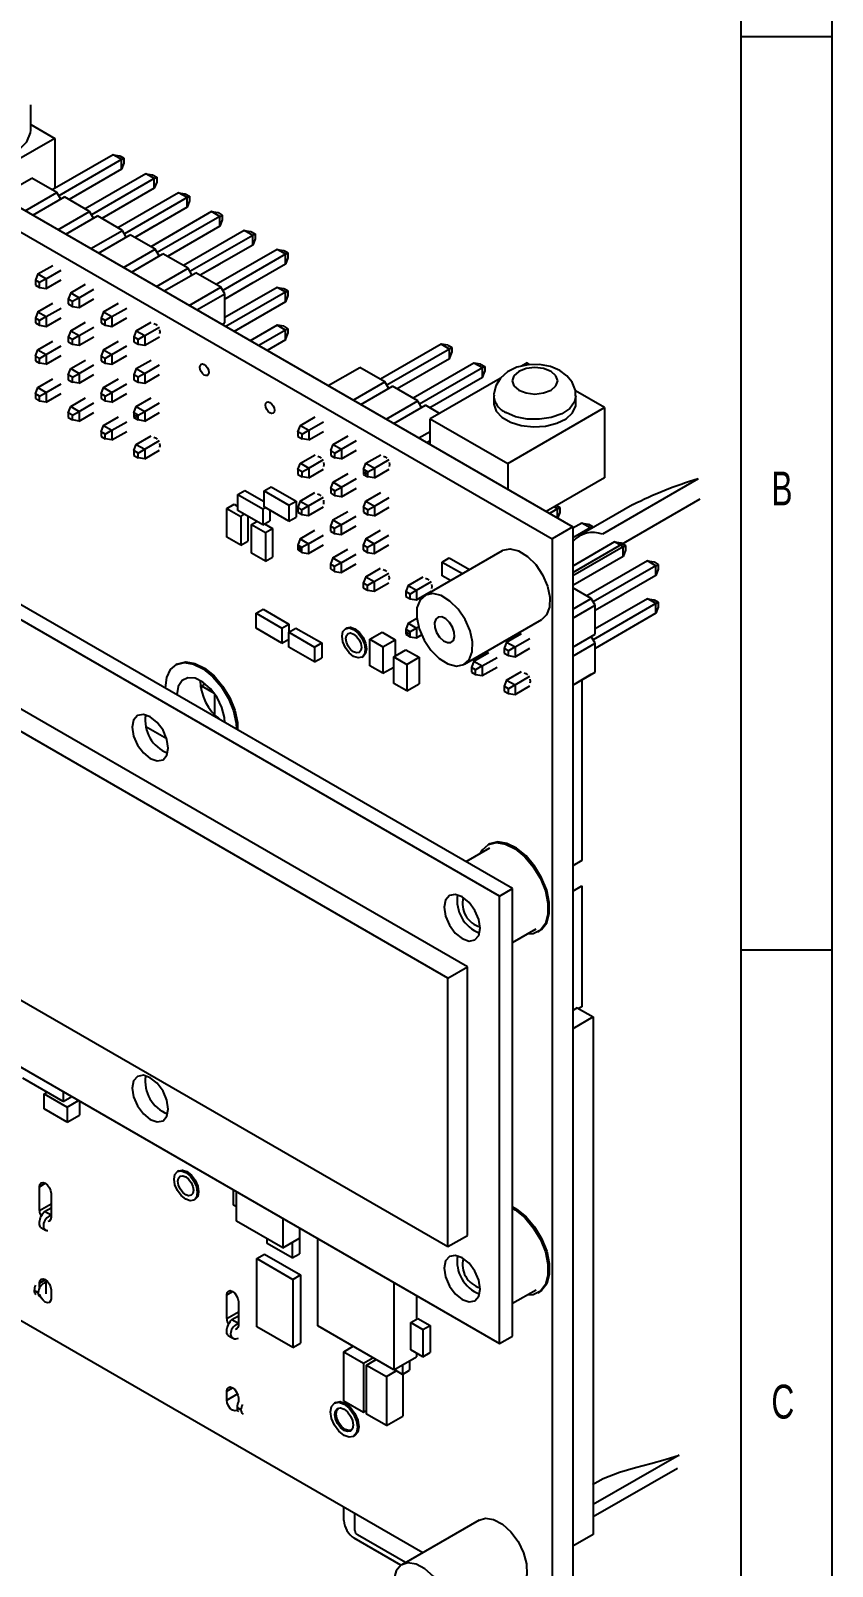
# Model space of a CAD drawing. Extents: x 5 to 415, y 3 to 292.
# Drawn here: x 371.1 to 415, y 164.7 to 248.8 of the extents above; entities that cross this region are included whole.
import ezdxf
from ezdxf.enums import TextEntityAlignment as Align

# ---------------------------------------------------------------- set-up
doc = ezdxf.new("R2010")
doc.units = 0
doc.linetypes.add('PHANTOM', pattern=[12.7, 6.35, -1.27, 1.27, -1.27, 1.27, -1.27])
doc.layers.get('0').update_dxf_attribs({"linetype": 'CONTINUOUS'})

msp = doc.modelspace()

# ---------------------------------------------------------------- linework, layer by layer
at = {"color": 7, "linetype": 'CONTINUOUS'}
for p, q in [((415, 5), (415, 292)), ((410, 287), (410, 5)), ((330.078, 262.486), (400.789, 221.666)), ((328.947, 261.833), (399.657, 221.013)), ((415, 248.5), (410, 248.5)), ((371.12, 243.382), (371.12, 244.77)), ((371.12, 243.691), (372.434, 242.933)), ((372.434, 242.933), (368.898, 240.892)), ((372.434, 242.933), (372.434, 240.19)), ((375.626, 242.033), (372.3, 240.112)), ((376.086, 241.768), (372.653, 239.786)), ((376.086, 241.768), (375.626, 242.033)), ((375.626, 242.033), (375.989, 241.976)), ((375.989, 241.976), (376.218, 241.844)), ((376.086, 241.768), (376.218, 241.844)), ((376.086, 241.237), (376.086, 241.768)), ((376.218, 241.58), (376.086, 241.237)), ((376.218, 241.844), (376.218, 241.58)), ((369.443, 239.761), (371.175, 240.762)), ((372.547, 239.97), (371.175, 240.762)), ((376.086, 241.237), (373.219, 239.582)), ((377.422, 240.996), (374.096, 239.076)), ((377.882, 240.731), (374.449, 238.749)), ((377.882, 240.731), (377.422, 240.996)), ((377.422, 240.996), (377.785, 240.939)), ((377.785, 240.939), (378.014, 240.807)), ((377.882, 240.731), (378.014, 240.807)), ((377.882, 240.2), (377.882, 240.731)), ((378.014, 240.543), (377.882, 240.2)), ((378.014, 240.807), (378.014, 240.543)), ((370.815, 238.97), (372.547, 239.97)), ((371.239, 238.725), (372.971, 239.725)), ((372.759, 239.602), (372.547, 239.97)), ((374.343, 238.933), (372.971, 239.725)), ((377.882, 240.2), (375.015, 238.545)), ((379.218, 239.959), (375.892, 238.039)), ((379.678, 239.694), (376.245, 237.712)), ((379.678, 239.694), (379.218, 239.959)), ((379.218, 239.959), (379.581, 239.902)), ((379.581, 239.902), (379.81, 239.77)), ((379.678, 239.694), (379.81, 239.77)), ((379.678, 239.163), (379.678, 239.694)), ((379.81, 239.77), (379.81, 239.506)), ((372.611, 237.933), (374.343, 238.933)), ((374.555, 238.565), (374.343, 238.933)), ((376.086, 239.163), (375.015, 238.545)), ((376.086, 239.163), (376.086, 239.163)), ((376.086, 239.163), (376.086, 239.163)), ((379.678, 239.163), (376.811, 237.508)), ((381.015, 238.922), (377.688, 237.002)), ((379.81, 239.506), (379.678, 239.163)), ((381.474, 238.657), (381.015, 238.922)), ((381.015, 238.922), (381.377, 238.865)), ((381.377, 238.865), (381.606, 238.733)), ((373.035, 237.688), (374.767, 238.688)), ((376.139, 237.896), (374.767, 238.688)), ((377.882, 238.126), (376.811, 237.508)), ((377.882, 238.126), (377.882, 238.126)), ((377.882, 238.126), (377.882, 238.126)), ((381.474, 238.657), (378.041, 236.675)), ((381.474, 238.126), (378.607, 236.471)), ((381.474, 238.657), (381.606, 238.733)), ((381.474, 238.126), (381.474, 238.657)), ((381.606, 238.469), (381.474, 238.126)), ((381.606, 238.733), (381.606, 238.469)), ((374.407, 236.896), (376.139, 237.896)), ((374.831, 236.651), (376.563, 237.651)), ((376.351, 237.529), (376.139, 237.896)), ((377.935, 236.859), (376.563, 237.651)), ((382.811, 237.886), (379.484, 235.965)), ((383.27, 237.62), (379.837, 235.638)), ((383.27, 237.62), (382.811, 237.886)), ((382.811, 237.886), (383.173, 237.829)), ((383.173, 237.829), (383.402, 237.696)), ((383.27, 237.62), (383.402, 237.696)), ((383.27, 237.09), (383.27, 237.62)), ((383.402, 237.432), (383.27, 237.09)), ((383.402, 237.696), (383.402, 237.432)), ((376.203, 235.859), (377.935, 236.859)), ((376.627, 235.614), (378.359, 236.614)), ((378.147, 236.492), (377.935, 236.859)), ((379.731, 235.822), (378.359, 236.614)), ((379.678, 237.089), (378.607, 236.471)), ((379.678, 237.089), (379.678, 237.09)), ((379.678, 237.09), (379.678, 237.089)), ((383.27, 237.09), (380.403, 235.434)), ((384.607, 236.849), (381.28, 234.928)), ((385.066, 236.583), (381.633, 234.602)), ((385.066, 236.583), (384.607, 236.849)), ((384.607, 236.849), (384.97, 236.792)), ((384.97, 236.792), (385.198, 236.66)), ((385.066, 236.583), (385.198, 236.66)), ((385.066, 236.053), (385.066, 236.583)), ((385.198, 236.395), (385.066, 236.053)), ((385.198, 236.66), (385.198, 236.395)), ((371.511, 235.51), (371.379, 235.167)), ((371.511, 235.51), (372.324, 235.979)), ((371.511, 235.51), (371.971, 235.245)), ((371.971, 235.245), (372.784, 235.714)), ((377.999, 234.822), (379.731, 235.822)), ((378.423, 234.577), (380.155, 235.577)), ((379.943, 235.455), (379.731, 235.822)), ((381.527, 234.785), (380.155, 235.577)), ((381.474, 236.052), (380.403, 235.434)), ((381.474, 236.052), (381.474, 236.053)), ((381.474, 236.053), (381.474, 236.052)), ((385.066, 236.053), (381.739, 234.132)), ((371.608, 235.035), (371.379, 235.167)), ((371.379, 235.167), (371.379, 234.903)), ((371.379, 234.903), (371.608, 234.771)), ((371.971, 235.245), (371.608, 235.035)), ((371.608, 234.771), (371.608, 235.035)), ((371.608, 234.771), (371.971, 234.714)), ((371.971, 235.245), (371.971, 234.714)), ((371.971, 234.714), (372.784, 235.183)), ((373.307, 234.473), (374.12, 234.942)), ((373.767, 234.208), (374.58, 234.677)), ((379.795, 233.785), (381.527, 234.785)), ((381.739, 234.418), (381.527, 234.785)), ((383.27, 235.015), (381.739, 234.132)), ((384.607, 234.775), (381.739, 233.119)), ((383.27, 235.015), (383.27, 235.016)), ((383.27, 235.016), (383.27, 235.015)), ((385.066, 234.509), (384.607, 234.775)), ((384.607, 234.775), (384.97, 234.718)), ((384.97, 234.718), (385.198, 234.586)), ((385.066, 234.509), (385.198, 234.586)), ((385.198, 234.586), (385.198, 234.321)), ((371.511, 233.436), (372.324, 233.905)), ((373.307, 234.473), (373.175, 234.13)), ((373.404, 233.998), (373.175, 234.13)), ((373.175, 234.13), (373.175, 233.866)), ((373.175, 233.866), (373.404, 233.734)), ((373.307, 234.473), (373.767, 234.208)), ((373.767, 234.208), (373.404, 233.998)), ((373.404, 233.734), (373.404, 233.998)), ((373.767, 234.208), (373.767, 233.677)), ((373.767, 233.677), (374.58, 234.146)), ((375.103, 233.436), (375.916, 233.906)), ((380.219, 233.54), (381.739, 234.418)), ((381.739, 232.834), (381.739, 234.418)), ((385.066, 234.509), (381.803, 232.626)), ((385.066, 233.979), (382.263, 232.36)), ((385.066, 233.979), (385.066, 234.509)), ((385.198, 234.321), (385.066, 233.979)), ((371.511, 233.436), (371.379, 233.093)), ((371.608, 232.961), (371.379, 233.093)), ((371.379, 233.093), (371.379, 232.829)), ((371.511, 233.436), (371.971, 233.171)), ((371.971, 233.171), (371.608, 232.961)), ((371.608, 232.697), (371.608, 232.961)), ((371.971, 233.171), (372.784, 233.64)), ((371.971, 233.171), (371.971, 232.64)), ((371.971, 232.64), (372.784, 233.109)), ((373.404, 233.734), (373.767, 233.677)), ((375.103, 233.436), (374.971, 233.093)), ((375.2, 232.961), (374.971, 233.093)), ((374.971, 233.093), (374.971, 232.829)), ((375.103, 233.436), (375.563, 233.171)), ((375.563, 233.171), (375.2, 232.961)), ((375.2, 232.697), (375.2, 232.961)), ((375.563, 233.171), (376.376, 233.64)), ((375.563, 233.171), (375.563, 232.64)), ((375.563, 232.64), (376.376, 233.11)), ((383.27, 232.941), (382.263, 232.36)), ((383.27, 232.941), (383.27, 232.942)), ((383.27, 232.941), (383.27, 232.942)), ((371.379, 232.829), (371.608, 232.697)), ((371.608, 232.697), (371.971, 232.64)), ((373.307, 232.399), (373.175, 232.056)), ((373.307, 232.399), (374.12, 232.868)), ((373.307, 232.399), (373.767, 232.134)), ((373.767, 232.134), (373.404, 231.924)), ((373.767, 232.134), (374.58, 232.603)), ((373.767, 232.134), (373.767, 231.603)), ((373.767, 231.603), (374.58, 232.072)), ((374.971, 232.829), (375.2, 232.697)), ((375.2, 232.697), (375.563, 232.64)), ((376.899, 232.399), (376.767, 232.057)), ((376.899, 232.399), (377.712, 232.869)), ((376.899, 232.399), (377.359, 232.134)), ((377.359, 232.134), (376.996, 231.924)), ((377.359, 232.134), (378.172, 232.603)), ((377.359, 232.134), (377.359, 231.603)), ((377.359, 231.603), (378.172, 232.073)), ((381.591, 232.748), (381.739, 232.834)), ((381.591, 232.748), (381.739, 232.834)), ((384.607, 232.701), (383.14, 231.854)), ((385.066, 232.435), (383.6, 231.589)), ((385.066, 232.435), (384.607, 232.701)), ((384.97, 232.644), (384.607, 232.701)), ((384.97, 232.644), (385.198, 232.512)), ((385.198, 232.512), (385.066, 232.435)), ((385.066, 231.905), (385.066, 232.435)), ((385.066, 231.905), (385.198, 232.247)), ((385.198, 232.512), (385.198, 232.247)), ((371.379, 231.019), (371.511, 231.362)), ((371.511, 231.362), (372.324, 231.831)), ((371.511, 231.362), (371.971, 231.096)), ((371.971, 231.096), (372.784, 231.566)), ((373.404, 231.924), (373.175, 232.056)), ((373.175, 232.056), (373.175, 231.792)), ((373.175, 231.792), (373.404, 231.66)), ((373.404, 231.66), (373.404, 231.924)), ((373.404, 231.66), (373.767, 231.603)), ((375.103, 231.362), (374.971, 231.019)), ((375.103, 231.362), (375.916, 231.832)), ((375.103, 231.362), (375.563, 231.097)), ((375.563, 231.097), (376.376, 231.566)), ((376.996, 231.924), (376.767, 232.057)), ((376.767, 232.057), (376.767, 231.792)), ((376.767, 231.792), (376.996, 231.66)), ((376.996, 231.66), (376.996, 231.924)), ((376.996, 231.66), (377.359, 231.603)), ((385.066, 231.905), (384.059, 231.323)), ((393.587, 231.665), (390.26, 229.744)), ((394.047, 231.399), (390.614, 229.417)), ((394.047, 231.399), (393.587, 231.665)), ((393.95, 231.608), (393.587, 231.665)), ((393.95, 231.608), (394.179, 231.475)), ((394.179, 231.475), (394.047, 231.399)), ((394.047, 230.868), (394.047, 231.399)), ((394.179, 231.475), (394.179, 231.211)), ((371.608, 230.887), (371.379, 231.019)), ((371.379, 231.019), (371.379, 230.755)), ((371.379, 230.755), (371.608, 230.623)), ((371.608, 230.887), (371.971, 231.096)), ((371.608, 230.623), (371.608, 230.887)), ((371.971, 230.566), (371.608, 230.623)), ((371.971, 231.096), (371.971, 230.566)), ((371.971, 230.566), (372.784, 231.035)), ((373.307, 230.325), (374.12, 230.794)), ((373.767, 230.06), (374.58, 230.529)), ((375.2, 230.887), (374.971, 231.019)), ((374.971, 231.019), (374.971, 230.755)), ((374.971, 230.755), (375.2, 230.623)), ((375.563, 231.097), (375.2, 230.887)), ((375.2, 230.623), (375.2, 230.887)), ((375.2, 230.623), (375.563, 230.566)), ((375.563, 231.097), (375.563, 230.566)), ((375.563, 230.566), (376.376, 231.036)), ((376.899, 230.325), (377.712, 230.795)), ((377.359, 230.06), (378.172, 230.529)), ((387.403, 229.393), (389.136, 230.393)), ((390.507, 229.601), (389.136, 230.393)), ((394.047, 230.868), (391.179, 229.213)), ((395.383, 230.628), (392.056, 228.707)), ((394.047, 230.868), (394.179, 231.211)), ((395.843, 230.362), (395.383, 230.628)), ((395.746, 230.571), (395.383, 230.628)), ((395.746, 230.571), (395.975, 230.439)), ((395.975, 230.439), (395.843, 230.362)), ((395.975, 230.439), (395.975, 230.174)), ((398.294, 230.636), (397.981, 230.455)), ((398.458, 230.541), (398.294, 230.636)), ((371.511, 229.288), (372.324, 229.757)), ((373.175, 229.982), (373.307, 230.325)), ((373.404, 229.85), (373.175, 229.982)), ((373.175, 229.982), (373.175, 229.718)), ((373.175, 229.718), (373.404, 229.586)), ((373.307, 230.325), (373.767, 230.06)), ((373.404, 229.85), (373.767, 230.06)), ((373.404, 229.586), (373.404, 229.85)), ((373.767, 229.529), (373.404, 229.586)), ((373.767, 230.06), (373.767, 229.529)), ((373.767, 229.529), (374.58, 229.998)), ((375.103, 229.288), (375.916, 229.758)), ((376.899, 230.325), (376.767, 229.983)), ((376.996, 229.85), (376.767, 229.983)), ((376.767, 229.983), (376.767, 229.718)), ((376.767, 229.718), (376.996, 229.586)), ((376.899, 230.325), (377.359, 230.06)), ((377.359, 230.06), (376.996, 229.85)), ((376.996, 229.586), (376.996, 229.85)), ((376.996, 229.586), (377.359, 229.529)), ((377.359, 230.06), (377.359, 229.529)), ((377.359, 229.529), (378.172, 229.999)), ((388.775, 228.601), (390.507, 229.601)), ((390.72, 229.234), (390.507, 229.601)), ((395.843, 230.362), (392.41, 228.381)), ((395.843, 229.832), (392.975, 228.176)), ((396.821, 229.785), (392.991, 227.574)), ((395.843, 229.832), (395.843, 230.362)), ((395.843, 229.832), (395.975, 230.174)), ((371.379, 228.945), (371.511, 229.288)), ((371.608, 228.813), (371.379, 228.945)), ((371.379, 228.945), (371.379, 228.681)), ((371.511, 229.288), (371.971, 229.022)), ((371.608, 228.813), (371.971, 229.022)), ((371.608, 228.549), (371.608, 228.813)), ((371.971, 229.022), (372.784, 229.492)), ((371.971, 229.022), (371.971, 228.492)), ((371.971, 228.492), (372.784, 228.961)), ((373.307, 228.251), (374.12, 228.72)), ((374.971, 228.945), (375.103, 229.288)), ((375.2, 228.813), (374.971, 228.945)), ((374.971, 228.945), (374.971, 228.681)), ((375.103, 229.288), (375.563, 229.023)), ((375.2, 228.813), (375.563, 229.023)), ((375.2, 228.549), (375.2, 228.813)), ((375.563, 229.023), (376.376, 229.492)), ((375.563, 229.023), (375.563, 228.492)), ((375.563, 228.492), (376.376, 228.961)), ((376.899, 228.251), (377.712, 228.721)), ((389.199, 228.356), (390.932, 229.356)), ((392.303, 228.564), (390.932, 229.356)), ((394.047, 228.794), (392.976, 228.176)), ((394.047, 228.794), (394.047, 228.795)), ((394.047, 228.794), (394.047, 228.795)), ((396.469, 228.84), (396.469, 228.431)), ((402.537, 228.187), (400.939, 229.109)), ((400.969, 228.431), (400.969, 228.84)), ((371.379, 228.681), (371.608, 228.549)), ((371.971, 228.492), (371.608, 228.549)), ((373.175, 227.908), (373.307, 228.251)), ((373.404, 227.776), (373.175, 227.908)), ((373.175, 227.908), (373.175, 227.644)), ((373.307, 228.251), (373.767, 227.986)), ((373.404, 227.776), (373.767, 227.986)), ((373.767, 227.986), (374.58, 228.455)), ((373.767, 227.986), (373.767, 227.455)), ((373.767, 227.455), (374.58, 227.924)), ((374.971, 228.681), (375.2, 228.549)), ((375.563, 228.492), (375.2, 228.549)), ((376.767, 227.909), (376.899, 228.251)), ((376.996, 227.776), (376.767, 227.909)), ((376.767, 227.909), (376.767, 227.644)), ((376.899, 228.251), (377.359, 227.986)), ((376.996, 227.776), (377.359, 227.986)), ((377.359, 227.986), (378.172, 228.455)), ((377.359, 227.986), (377.359, 227.455)), ((377.359, 227.455), (378.172, 227.925)), ((390.571, 227.564), (392.303, 228.564)), ((390.995, 227.319), (392.728, 228.319)), ((392.516, 228.197), (392.303, 228.564)), ((393.505, 227.871), (392.728, 228.319)), ((397.234, 225.125), (402.537, 228.187)), ((402.537, 228.187), (402.537, 224.349)), ((373.175, 227.644), (373.404, 227.512)), ((373.404, 227.512), (373.404, 227.776)), ((373.767, 227.455), (373.404, 227.512)), ((374.971, 226.871), (375.103, 227.214)), ((375.103, 227.214), (375.916, 227.684)), ((375.103, 227.214), (375.563, 226.949)), ((375.563, 226.949), (376.376, 227.418)), ((376.767, 227.644), (376.996, 227.512)), ((376.996, 227.512), (376.996, 227.776)), ((377.359, 227.455), (376.996, 227.512)), ((385.747, 226.872), (385.879, 227.215)), ((385.879, 227.215), (386.693, 227.685)), ((385.879, 227.215), (386.339, 226.95)), ((386.339, 226.95), (387.152, 227.419)), ((392.991, 227.574), (397.234, 225.125)), ((392.991, 226.167), (392.991, 227.574)), ((375.2, 226.739), (374.971, 226.871)), ((374.971, 226.871), (374.971, 226.607)), ((374.971, 226.607), (375.2, 226.475)), ((375.2, 226.739), (375.563, 226.949)), ((375.2, 226.475), (375.2, 226.739)), ((375.563, 226.418), (375.2, 226.475)), ((375.563, 226.949), (375.563, 226.418)), ((375.563, 226.418), (376.376, 226.887)), ((376.767, 225.835), (376.899, 226.177)), ((376.899, 226.177), (377.712, 226.647)), ((376.899, 226.177), (377.359, 225.912)), ((377.359, 225.912), (378.172, 226.381)), ((385.976, 226.74), (385.747, 226.872)), ((385.747, 226.872), (385.747, 226.608)), ((385.747, 226.608), (385.976, 226.476)), ((385.976, 226.74), (386.339, 226.95)), ((385.976, 226.476), (385.976, 226.74)), ((386.339, 226.419), (385.976, 226.476)), ((386.339, 226.95), (386.339, 226.419)), ((386.339, 226.419), (387.152, 226.888)), ((387.543, 225.836), (387.675, 226.178)), ((387.675, 226.178), (388.489, 226.648)), ((387.675, 226.178), (388.135, 225.913)), ((388.135, 225.913), (388.948, 226.382)), ((392.367, 226.527), (392.991, 226.888)), ((392.791, 226.283), (392.991, 226.398)), ((376.996, 225.702), (376.767, 225.835)), ((376.767, 225.835), (376.767, 225.57)), ((376.767, 225.57), (376.996, 225.438)), ((376.996, 225.702), (377.359, 225.912)), ((376.996, 225.438), (376.996, 225.702)), ((377.359, 225.381), (376.996, 225.438)), ((377.359, 225.912), (377.359, 225.381)), ((377.359, 225.381), (378.172, 225.851)), ((385.879, 225.141), (386.693, 225.611)), ((386.339, 224.876), (387.152, 225.345)), ((387.772, 225.703), (387.543, 225.836)), ((387.543, 225.836), (387.543, 225.571)), ((387.543, 225.571), (387.772, 225.439)), ((387.772, 225.703), (388.135, 225.913)), ((387.772, 225.439), (387.772, 225.703)), ((388.135, 225.382), (387.772, 225.439)), ((388.135, 225.913), (388.135, 225.382)), ((388.135, 225.382), (388.948, 225.852)), ((389.472, 225.141), (390.285, 225.611)), ((389.931, 224.876), (390.744, 225.346)), ((385.747, 224.798), (385.879, 225.141)), ((385.976, 224.666), (385.747, 224.798)), ((385.747, 224.798), (385.747, 224.534)), ((385.747, 224.534), (385.976, 224.402)), ((385.879, 225.141), (386.339, 224.876)), ((385.976, 224.666), (386.339, 224.876)), ((385.976, 224.402), (385.976, 224.666)), ((386.339, 224.876), (386.339, 224.345)), ((386.339, 224.345), (387.152, 224.814)), ((387.675, 224.104), (388.489, 224.574)), ((389.339, 224.799), (389.472, 225.141)), ((389.568, 224.667), (389.339, 224.799)), ((389.339, 224.799), (389.339, 224.534)), ((389.339, 224.534), (389.568, 224.402)), ((389.472, 225.141), (389.931, 224.876)), ((389.568, 224.667), (389.931, 224.876)), ((389.568, 224.402), (389.568, 224.667)), ((389.931, 224.876), (389.931, 224.345)), ((389.931, 224.345), (390.744, 224.815)), ((397.234, 225.125), (397.234, 223.718)), ((383.891, 223.635), (384.28, 223.859)), ((384.28, 223.859), (385.645, 223.071)), ((386.339, 224.345), (385.976, 224.402)), ((387.543, 223.762), (387.675, 224.104)), ((387.772, 223.629), (387.543, 223.762)), ((387.543, 223.762), (387.543, 223.497)), ((387.675, 224.104), (388.135, 223.839)), ((387.772, 223.629), (388.135, 223.839)), ((388.135, 223.839), (388.948, 224.308)), ((388.135, 223.839), (388.135, 223.308)), ((388.135, 223.308), (388.948, 223.778)), ((389.931, 224.345), (389.568, 224.402)), ((402.537, 224.349), (399.339, 222.503)), ((407.652, 224.284), (402.42, 221.264)), ((381.861, 222.67), (382.25, 222.895)), ((382.25, 222.895), (382.454, 222.777)), ((382.454, 223.427), (382.843, 223.652)), ((382.454, 223.427), (383.819, 222.639)), ((382.454, 222.556), (382.454, 223.427)), ((382.843, 223.652), (383.891, 223.047)), ((383.891, 222.764), (383.891, 223.635)), ((383.891, 223.635), (385.256, 222.847)), ((385.256, 222.847), (385.645, 223.071)), ((385.256, 222.847), (385.256, 221.976)), ((385.645, 223.071), (385.645, 222.2)), ((385.865, 223.075), (385.733, 222.733)), ((385.865, 223.075), (386.678, 223.545)), ((385.865, 223.075), (386.325, 222.81)), ((386.325, 222.81), (387.138, 223.279)), ((387.543, 223.497), (387.772, 223.365)), ((387.772, 223.365), (387.772, 223.629)), ((388.135, 223.308), (387.772, 223.365)), ((389.339, 222.725), (389.472, 223.067)), ((389.472, 223.067), (390.285, 223.537)), ((389.472, 223.067), (389.931, 222.802)), ((389.931, 222.802), (390.744, 223.272)), ((399.899, 222.826), (400.085, 222.719)), ((400.789, 219.168), (407.775, 223.202)), ((404.071, 222.873), (401.085, 221.149)), ((381.861, 221.094), (381.861, 222.67)), ((381.861, 222.67), (382.616, 222.235)), ((383.819, 221.768), (382.454, 222.556)), ((382.616, 222.235), (382.813, 222.349)), ((382.616, 222.235), (382.616, 220.658)), ((383.005, 222.238), (383.005, 220.883)), ((383.819, 222.639), (383.963, 222.722)), ((383.819, 222.639), (383.819, 221.768)), ((383.819, 221.768), (384.208, 221.993)), ((385.256, 221.976), (383.891, 222.764)), ((384.208, 222.581), (384.208, 221.993)), ((385.256, 221.976), (385.645, 222.2)), ((385.962, 222.6), (385.733, 222.733)), ((385.733, 222.733), (385.733, 222.468)), ((385.733, 222.468), (385.962, 222.336)), ((386.325, 222.81), (385.962, 222.6)), ((385.962, 222.336), (385.962, 222.6)), ((385.962, 222.336), (386.325, 222.279)), ((386.325, 222.81), (386.325, 222.279)), ((386.325, 222.279), (387.138, 222.749)), ((387.661, 222.038), (387.529, 221.696)), ((387.661, 222.038), (388.475, 222.508)), ((387.661, 222.038), (388.121, 221.773)), ((388.121, 221.773), (388.934, 222.243)), ((389.568, 222.593), (389.339, 222.725)), ((389.339, 222.725), (389.339, 222.46)), ((389.339, 222.46), (389.568, 222.328)), ((389.568, 222.593), (389.931, 222.802)), ((389.568, 222.328), (389.568, 222.593)), ((389.931, 222.271), (389.568, 222.328)), ((389.931, 222.802), (389.931, 222.271)), ((389.931, 222.271), (390.744, 222.741)), ((399.953, 222.642), (399.525, 222.395)), ((399.953, 222.642), (399.767, 222.75)), ((399.953, 222.642), (400.085, 222.719)), ((399.953, 222.148), (399.953, 222.642)), ((400.085, 222.454), (399.965, 222.142)), ((400.085, 222.719), (400.085, 222.454)), ((397.497, 201.851), (363.733, 221.343)), ((383.208, 221.789), (383.496, 221.955)), ((383.208, 221.789), (383.963, 221.353)), ((383.208, 220.212), (383.208, 221.789)), ((383.921, 221.827), (384.352, 221.578)), ((383.963, 221.353), (384.352, 221.578)), ((383.963, 221.353), (383.963, 219.777)), ((384.352, 221.578), (384.352, 220.002)), ((385.865, 221.001), (386.678, 221.471)), ((386.325, 220.736), (387.138, 221.205)), ((387.758, 221.564), (387.529, 221.696)), ((387.529, 221.696), (387.529, 221.431)), ((387.529, 221.431), (387.758, 221.299)), ((388.121, 221.773), (387.758, 221.564)), ((387.758, 221.299), (387.758, 221.564)), ((387.758, 221.299), (388.121, 221.242)), ((388.121, 221.773), (388.121, 221.242)), ((388.121, 221.242), (388.934, 221.712)), ((389.457, 221.002), (390.271, 221.471)), ((389.917, 220.736), (390.73, 221.206)), ((400.789, 221.666), (399.657, 221.013)), ((401.29, 221.871), (400.789, 221.582)), ((400.789, 221.666), (400.789, 162.058)), ((401.749, 221.606), (400.789, 221.051)), ((401.749, 221.606), (401.29, 221.871)), ((401.29, 221.871), (401.652, 221.814)), ((401.652, 221.814), (401.881, 221.682)), ((401.749, 221.606), (401.881, 221.682)), ((401.749, 221.532), (401.749, 221.606)), ((401.881, 221.682), (401.881, 221.609)), ((396.79, 201.443), (363.025, 220.935)), ((382.616, 220.658), (381.861, 221.094)), ((382.616, 220.658), (383.005, 220.883)), ((385.865, 221.001), (385.733, 220.659)), ((385.962, 220.526), (385.733, 220.659)), ((385.733, 220.659), (385.733, 220.394)), ((385.733, 220.394), (385.962, 220.262)), ((385.865, 221.001), (386.325, 220.736)), ((386.325, 220.736), (385.962, 220.526)), ((385.962, 220.262), (385.962, 220.526)), ((386.325, 220.736), (386.325, 220.205)), ((386.325, 220.205), (387.138, 220.675)), ((387.661, 219.964), (388.475, 220.434)), ((389.457, 221.002), (389.325, 220.659)), ((389.554, 220.527), (389.325, 220.659)), ((389.325, 220.659), (389.325, 220.395)), ((389.325, 220.395), (389.554, 220.263)), ((389.457, 221.002), (389.917, 220.736)), ((389.917, 220.736), (389.554, 220.527)), ((389.554, 220.263), (389.554, 220.527)), ((389.917, 220.736), (389.917, 220.206)), ((389.917, 220.206), (390.73, 220.675)), ((396.93, 220.357), (392.687, 217.907)), ((399.657, 221.013), (399.657, 161.405)), ((403.086, 220.834), (400.789, 219.508)), ((403.545, 220.569), (400.789, 218.978)), ((403.545, 220.569), (403.086, 220.834)), ((403.086, 220.834), (403.448, 220.777)), ((403.448, 220.777), (403.677, 220.645)), ((403.545, 220.569), (403.677, 220.645)), ((403.545, 220.038), (403.545, 220.569)), ((403.677, 220.381), (403.545, 220.038)), ((403.677, 220.645), (403.677, 220.381)), ((383.963, 219.777), (383.208, 220.212)), ((383.963, 219.777), (384.352, 220.002)), ((385.962, 220.262), (386.325, 220.205)), ((387.661, 219.964), (387.529, 219.622)), ((387.758, 219.49), (387.529, 219.622)), ((387.529, 219.622), (387.529, 219.357)), ((387.661, 219.964), (388.121, 219.699)), ((388.121, 219.699), (387.758, 219.49)), ((387.758, 219.225), (387.758, 219.49)), ((388.121, 219.699), (388.934, 220.169)), ((388.121, 219.699), (388.121, 219.168)), ((388.121, 219.168), (388.934, 219.638)), ((389.554, 220.263), (389.917, 220.206)), ((393.647, 219.735), (394.035, 219.959)), ((393.647, 219.735), (394.749, 219.098)), ((393.647, 218.975), (393.647, 219.735)), ((394.035, 219.959), (395.138, 219.323)), ((403.545, 220.038), (400.789, 218.447)), ((404.882, 219.797), (401.555, 217.877)), ((405.341, 219.532), (401.908, 217.55)), ((405.341, 219.532), (404.882, 219.797)), ((404.882, 219.797), (405.245, 219.74)), ((405.245, 219.74), (405.473, 219.608)), ((405.341, 219.532), (405.473, 219.608)), ((405.341, 219.001), (405.341, 219.532)), ((405.473, 219.608), (405.473, 219.344)), ((387.529, 219.357), (387.758, 219.225)), ((387.758, 219.225), (388.121, 219.168)), ((389.457, 218.928), (389.325, 218.585)), ((389.457, 218.928), (390.271, 219.397)), ((389.457, 218.928), (389.917, 218.662)), ((389.917, 218.662), (389.554, 218.453)), ((389.917, 218.662), (390.73, 219.132)), ((389.917, 218.662), (389.917, 218.132)), ((391.786, 218.458), (392.599, 218.928)), ((392.246, 218.193), (393.059, 218.662)), ((394.092, 218.718), (393.647, 218.975)), ((401.749, 219.001), (400.789, 218.446)), ((401.749, 219.001), (401.749, 219.001)), ((401.749, 219.001), (401.749, 219.001)), ((405.341, 219.001), (402.014, 217.081)), ((405.473, 219.344), (405.341, 219.001)), ((389.554, 218.453), (389.325, 218.585)), ((389.325, 218.585), (389.325, 218.321)), ((389.325, 218.321), (389.554, 218.189)), ((389.554, 218.189), (389.554, 218.453)), ((389.554, 218.189), (389.917, 218.132)), ((389.917, 218.132), (390.73, 218.601)), ((391.786, 218.458), (391.654, 218.116)), ((391.883, 217.984), (391.654, 218.116)), ((391.654, 218.116), (391.654, 217.851)), ((391.654, 217.851), (391.883, 217.719)), ((391.786, 218.458), (392.246, 218.193)), ((392.246, 218.193), (391.883, 217.984)), ((391.883, 217.719), (391.883, 217.984)), ((392.246, 218.193), (392.246, 217.662)), ((392.246, 217.662), (393.059, 218.132)), ((401.802, 217.734), (400.789, 218.319)), ((403.545, 217.964), (402.014, 217.08)), ((403.545, 217.964), (403.545, 217.964)), ((403.545, 217.964), (403.545, 217.964)), ((383.453, 216.933), (383.842, 217.157)), ((383.453, 216.933), (384.867, 216.116)), ((383.453, 216.116), (383.453, 216.933)), ((383.842, 217.157), (385.256, 216.341)), ((391.883, 217.719), (392.246, 217.662)), ((400.789, 217.149), (401.802, 217.734)), ((400.789, 216.659), (402.014, 217.367)), ((402.014, 217.367), (401.802, 217.734)), ((405.341, 217.458), (401.908, 215.476)), ((404.882, 217.723), (402.014, 216.068)), ((402.014, 215.782), (402.014, 217.367)), ((405.341, 216.927), (402.014, 215.007)), ((405.341, 217.458), (404.882, 217.723)), ((404.882, 217.723), (405.245, 217.666)), ((405.245, 217.666), (405.473, 217.534)), ((405.341, 217.458), (405.473, 217.534)), ((405.341, 216.927), (405.341, 217.458)), ((405.473, 217.27), (405.341, 216.927)), ((405.473, 217.534), (405.473, 217.27)), ((384.867, 215.3), (383.453, 216.116)), ((384.867, 216.116), (385.256, 216.341)), ((384.867, 216.116), (384.867, 215.3)), ((385.249, 215.896), (385.638, 216.121)), ((385.256, 216.341), (385.256, 215.9)), ((385.638, 216.121), (387.052, 215.304)), ((388.417, 216.124), (388.346, 216.083)), ((391.786, 216.384), (391.654, 216.042)), ((391.786, 216.384), (392.252, 216.653)), ((391.786, 216.384), (392.246, 216.119)), ((392.246, 216.119), (391.883, 215.91)), ((392.246, 216.119), (392.349, 216.179)), ((392.246, 216.119), (392.246, 215.588)), ((394.862, 214.14), (399.104, 216.589)), ((384.867, 215.3), (385.249, 215.52)), ((385.249, 215.896), (386.663, 215.08)), ((385.249, 215.08), (385.249, 215.896)), ((386.663, 215.08), (387.052, 215.304)), ((387.052, 215.304), (387.052, 214.488)), ((389.679, 215.508), (390.35, 215.896)), ((389.679, 215.508), (390.397, 215.093)), ((389.679, 214.056), (389.679, 215.508)), ((390.35, 215.896), (391.069, 215.481)), ((390.397, 215.093), (391.069, 215.481)), ((391.069, 215.481), (391.069, 214.589)), ((391.883, 215.91), (391.654, 216.042)), ((391.654, 216.042), (391.654, 215.777)), ((391.654, 215.777), (391.883, 215.645)), ((391.883, 215.645), (391.883, 215.91)), ((391.883, 215.645), (392.246, 215.588)), ((392.246, 215.588), (392.511, 215.741)), ((397.174, 215.348), (397.042, 215.005)), ((397.174, 215.348), (397.987, 215.817)), ((397.174, 215.348), (397.634, 215.083)), ((397.634, 215.083), (398.447, 215.552)), ((400.789, 215.075), (402.014, 215.782)), ((400.789, 215.075), (401.802, 215.66)), ((400.789, 214.585), (402.014, 215.293)), ((401.802, 215.66), (402.014, 215.782)), ((402.014, 215.293), (401.802, 215.66)), ((402.014, 213.708), (402.014, 215.293)), ((393.961, 196.952), (363.556, 214.505)), ((395.022, 197.564), (364.616, 215.117)), ((386.663, 214.263), (385.249, 215.08)), ((386.663, 215.08), (386.663, 214.263)), ((386.663, 214.263), (387.052, 214.488)), ((389.246, 214.524), (389.317, 214.565)), ((390.397, 215.093), (390.397, 213.641)), ((390.99, 214.543), (391.662, 214.931)), ((390.99, 213.092), (390.99, 214.543)), ((390.99, 214.543), (391.708, 214.129)), ((391.662, 214.931), (392.38, 214.517)), ((391.708, 214.129), (392.38, 214.517)), ((392.38, 214.517), (392.38, 213.065)), ((395.378, 214.311), (396.191, 214.78)), ((395.838, 214.045), (396.651, 214.515)), ((397.271, 214.873), (397.042, 215.005)), ((397.042, 215.005), (397.042, 214.741)), ((397.042, 214.741), (397.271, 214.609)), ((397.634, 215.083), (397.271, 214.873)), ((397.271, 214.609), (397.271, 214.873)), ((397.271, 214.609), (397.634, 214.552)), ((397.634, 215.083), (397.634, 214.552)), ((397.634, 214.552), (398.447, 215.021)), ((379.13, 214.139), (379.059, 214.099)), ((390.397, 213.641), (389.679, 214.056)), ((390.397, 213.641), (390.99, 213.983)), ((391.708, 214.129), (391.708, 212.677)), ((395.378, 214.311), (395.246, 213.968)), ((395.475, 213.836), (395.246, 213.968)), ((395.246, 213.968), (395.246, 213.704)), ((395.246, 213.704), (395.475, 213.572)), ((395.378, 214.311), (395.838, 214.045)), ((395.838, 214.045), (395.475, 213.836)), ((395.475, 213.572), (395.475, 213.836)), ((395.475, 213.572), (395.838, 213.515)), ((395.838, 214.045), (395.838, 213.515)), ((395.838, 213.515), (396.651, 213.984)), ((397.174, 213.274), (397.987, 213.743)), ((400.789, 213.001), (402.014, 213.708)), ((400.789, 213.001), (401.802, 213.586)), ((401.802, 213.586), (402.014, 213.708)), ((380.463, 212.954), (380.665, 213.071)), ((380.463, 212.704), (380.463, 212.954)), ((380.463, 212.954), (381.164, 212.55)), ((391.708, 212.677), (390.99, 213.092)), ((391.708, 212.677), (392.38, 213.065)), ((397.174, 213.274), (397.042, 212.931)), ((397.271, 212.799), (397.042, 212.931)), ((397.042, 212.931), (397.042, 212.667)), ((397.174, 213.274), (397.634, 213.009)), ((397.634, 213.009), (397.271, 212.799)), ((397.271, 212.535), (397.271, 212.799)), ((397.634, 213.009), (398.447, 213.478)), ((397.634, 213.009), (397.634, 212.478)), ((397.634, 212.478), (398.447, 212.947)), ((401.289, 213.29), (401.289, 203.392)), ((381.181, 212.526), (381.181, 211.372)), ((397.042, 212.667), (397.271, 212.535)), ((397.271, 212.535), (397.634, 212.478)), ((381.363, 211.193), (381.429, 211.231)), ((381.372, 211.185), (381.372, 211.198)), ((377.425, 210.729), (378.563, 210.072)), ((396.236, 204.067), (394.947, 203.323)), ((396.207, 204.281), (396.136, 204.241)), ((401.289, 203.392), (400.789, 203.103)), ((392.577, 165.492), (329.601, 201.848)), ((396.79, 201.443), (397.497, 201.851)), ((397.497, 177.355), (397.497, 201.851)), ((400.789, 201.716), (401.289, 202.005)), ((401.289, 202.005), (401.289, 195.388)), ((396.79, 176.947), (396.79, 201.443)), ((363.556, 199.807), (393.961, 182.254)), ((397.497, 198.906), (398.786, 199.65)), ((398.886, 199.477), (398.957, 199.518)), ((410, 198.5), (415, 198.5)), ((393.961, 196.952), (395.022, 197.564)), ((393.961, 182.254), (393.961, 196.952)), ((395.022, 182.866), (395.022, 197.564)), ((363.025, 196.438), (396.79, 176.947)), ((401.042, 195.327), (400.789, 195.181)), ((401.042, 195.327), (401.914, 194.824)), ((401.289, 195.388), (401.113, 195.286)), ((401.914, 194.824), (400.789, 194.174)), ((401.914, 194.824), (401.914, 166.49)), ((372.899, 190.201), (370.692, 191.475)), ((371.862, 190.618), (372.019, 190.709)), ((371.862, 190.618), (373.119, 189.892)), ((371.862, 189.788), (371.862, 190.618)), ((372.899, 190.739), (372.899, 190.201)), ((372.899, 190.201), (373.365, 190.47)), ((373.119, 189.892), (373.742, 190.252)), ((373.791, 190.224), (373.791, 189.45)), ((373.119, 189.063), (371.862, 189.788)), ((373.119, 189.892), (373.119, 189.063)), ((373.119, 189.063), (373.791, 189.45)), ((379.224, 186.402), (379.153, 186.361)), ((371.597, 184.225), (371.597, 185.532)), ((372.233, 185.165), (372.233, 183.858)), ((382.218, 184.524), (382.218, 185.359)), ((382.391, 183.653), (382.391, 185.259)), ((371.88, 184.176), (372.233, 184.381)), ((380.053, 184.802), (380.124, 184.843)), ((382.391, 184.424), (382.218, 184.524)), ((371.68, 183.306), (371.933, 183.16)), ((384.923, 182.191), (382.391, 183.653)), ((384.923, 183.797), (384.923, 182.191)), ((384.07, 182.424), (384.07, 182.683)), ((384.923, 182.191), (385.842, 182.721)), ((385.435, 182.486), (385.435, 181.636)), ((385.824, 182.711), (385.824, 181.861)), ((385.842, 183.266), (385.842, 182.721)), ((386.835, 177.909), (386.835, 182.693)), ((393.961, 182.254), (395.022, 182.866)), ((383.496, 181.595), (383.921, 181.84)), ((383.921, 181.84), (385.896, 180.699)), ((385.435, 181.636), (384.07, 182.424)), ((385.435, 181.636), (385.824, 181.861)), ((383.496, 177.861), (383.496, 181.595)), ((383.496, 181.595), (385.472, 180.454)), ((371.597, 180.013), (371.597, 180.257)), ((372.034, 180.345), (371.951, 180.297)), ((371.951, 180.297), (371.951, 179.657)), ((385.472, 180.454), (385.896, 180.699)), ((385.472, 180.454), (385.472, 176.721)), ((385.896, 180.699), (385.896, 176.966)), ((391.002, 180.288), (391.002, 175.504)), ((371.315, 179.849), (371.315, 179.848)), ((371.527, 179.727), (371.527, 179.725)), ((372.233, 179.89), (372.233, 179.4)), ((381.85, 178.307), (381.85, 179.613)), ((382.486, 179.246), (382.486, 177.939)), ((392.24, 179.573), (392.24, 178.271)), ((397.497, 179.146), (398.786, 179.89)), ((398.886, 179.717), (398.957, 179.758)), ((382.133, 178.258), (382.486, 178.462)), ((391.932, 178.093), (392.32, 178.317)), ((392.32, 178.317), (392.978, 177.938)), ((385.472, 176.721), (383.496, 177.861)), ((391.002, 175.504), (386.835, 177.909)), ((391.932, 178.093), (392.589, 177.713)), ((391.932, 176.599), (391.932, 178.093)), ((392.589, 177.713), (392.978, 177.938)), ((392.589, 177.713), (392.589, 176.219)), ((392.978, 177.938), (392.978, 176.444)), ((381.933, 177.387), (382.186, 177.241)), ((385.472, 176.721), (385.896, 176.966)), ((388.252, 176.493), (388.771, 176.792)), ((392.589, 176.219), (391.932, 176.599)), ((396.79, 176.947), (397.497, 177.355)), ((388.252, 173.796), (388.252, 176.493)), ((388.252, 176.493), (389.33, 175.871)), ((389.33, 175.871), (389.848, 176.17)), ((389.33, 175.871), (389.33, 173.174)), ((389.51, 175.767), (390.028, 176.066)), ((389.51, 173.071), (389.51, 175.767)), ((389.51, 175.767), (390.587, 175.145)), ((391.002, 175.504), (392.24, 176.218)), ((391.471, 175.774), (391.471, 175.254)), ((391.859, 175.998), (391.859, 175.478)), ((392.24, 176.421), (392.24, 176.218)), ((392.589, 176.219), (392.978, 176.444)), ((390.587, 175.145), (391.123, 175.454)), ((390.587, 175.145), (390.587, 172.449)), ((391.471, 175.254), (391.02, 175.514)), ((391.471, 175.254), (391.859, 175.478)), ((391.485, 175.262), (391.485, 172.967)), ((381.85, 173.848), (381.85, 174.338)), ((382.415, 173.441), (382.415, 173.44)), ((382.486, 173.971), (382.486, 173.726)), ((382.627, 173.319), (382.627, 173.317)), ((387.817, 173.72), (387.747, 173.68)), ((389.33, 173.174), (388.252, 173.796)), ((389.33, 173.174), (389.51, 173.278)), ((390.587, 172.449), (389.51, 173.071)), ((390.587, 172.449), (391.485, 172.967)), ((388.797, 171.861), (388.867, 171.902)), ((406.609, 170.837), (401.914, 168.126)), ((401.914, 167.466), (406.518, 170.124)), ((388.263, 167.259), (388.263, 167.983)), ((388.864, 166.707), (388.864, 167.636)), ((395.672, 167.279), (391.43, 164.83)), ((401.914, 166.49), (400.789, 165.84)), ((391.386, 164.802), (388.828, 166.279)), ((391.632, 164.946), (389.005, 166.463))]:
    msp.add_line(p, q, dxfattribs=at)
at = {"color": 8, "linetype": 'PHANTOM'}
for p, q in [((371.597, 185.532), (371.915, 185.716)), ((371.597, 184.225), (372.233, 184.593)), ((372.233, 183.972), (371.88, 184.176)), ((371.597, 180.257), (371.915, 180.441)), ((371.879, 180.338), (371.951, 180.297)), ((371.527, 179.727), (371.315, 179.849)), ((371.315, 179.848), (371.527, 179.725)), ((381.85, 179.613), (382.168, 179.797)), ((381.85, 178.307), (382.486, 178.674)), ((382.133, 178.258), (382.486, 178.053)), ((381.85, 174.338), (382.168, 174.522)), ((381.85, 173.848), (382.44, 174.189)), ((382.627, 173.319), (382.415, 173.441)), ((382.415, 173.44), (382.627, 173.317))]:
    msp.add_line(p, q, dxfattribs=at)
at = {"color": 7, "linetype": 'CONTINUOUS', "flags": 128}
for points in [[(366.613, 241.885), (367.409, 241.7), (368.264, 241.652), (369.106, 241.747), (369.868, 241.975), (370.487, 242.318), (370.912, 242.749), (371.109, 243.231), (371.12, 243.382)], [(377.85, 232.789), (377.942, 232.757), (378.034, 232.683)], [(378.172, 232.444), (378.19, 232.328), (378.172, 232.232)], [(380.372, 230.403), (380.391, 230.502), (380.444, 230.564), (380.525, 230.579), (380.619, 230.546), (380.714, 230.47), (380.794, 230.362), (380.848, 230.238), (380.867, 230.118), (380.848, 230.019), (380.794, 229.957), (380.714, 229.942), (380.619, 229.975), (380.525, 230.051), (380.444, 230.16), (380.391, 230.283), (380.372, 230.403)], [(400.945, 228.839), (400.938, 229.134), (400.765, 229.578), (400.477, 229.939), (400.082, 230.228), (399.574, 230.44), (398.973, 230.551), (398.345, 230.539), (397.728, 230.396), (397.215, 230.141), (396.829, 229.799), (396.578, 229.388), (396.471, 228.927), (396.482, 228.838)], [(383.964, 228.33), (383.983, 228.428), (384.036, 228.49), (384.117, 228.506), (384.211, 228.473), (384.306, 228.396), (384.386, 228.288), (384.44, 228.164), (384.459, 228.044), (384.44, 227.946), (384.386, 227.884), (384.306, 227.868), (384.211, 227.901), (384.117, 227.978), (384.036, 228.086), (383.983, 228.21), (383.964, 228.33)], [(396.469, 228.431), (396.47, 228.383), (396.595, 228.002), (396.908, 227.66), (397.383, 227.386), (397.976, 227.205), (398.635, 227.133), (399.301, 227.177), (399.916, 227.332), (400.424, 227.584), (400.781, 227.912), (400.955, 228.286), (400.969, 228.431)], [(376.91, 227.694), (376.907, 227.708), (376.901, 227.722), (376.892, 227.734), (376.881, 227.743), (376.871, 227.746), (376.862, 227.745), (376.856, 227.738), (376.853, 227.727), (376.856, 227.713), (376.862, 227.699), (376.871, 227.687), (376.881, 227.678), (376.892, 227.674), (376.901, 227.676), (376.907, 227.683), (376.91, 227.694)], [(377.85, 226.567), (377.942, 226.534), (378.034, 226.461)], [(378.172, 226.222), (378.19, 226.106), (378.172, 226.01)], [(386.831, 225.531), (386.922, 225.498), (387.014, 225.425)], [(390.423, 225.531), (390.515, 225.499), (390.606, 225.425)], [(387.152, 225.186), (387.17, 225.07), (387.152, 224.974)], [(389.482, 224.584), (389.48, 224.598), (389.474, 224.612), (389.465, 224.624), (389.454, 224.633), (389.443, 224.637), (389.434, 224.635), (389.428, 224.628), (389.426, 224.617), (389.428, 224.603), (389.434, 224.589), (389.443, 224.577), (389.454, 224.568), (389.465, 224.564), (389.474, 224.566), (389.48, 224.573), (389.482, 224.584)], [(390.744, 225.186), (390.762, 225.07), (390.744, 224.974)], [(386.816, 223.465), (386.908, 223.432), (387, 223.359)], [(387.138, 223.12), (387.156, 223.004), (387.138, 222.908)], [(385.82, 220.477), (385.822, 220.463), (385.828, 220.449), (385.837, 220.437), (385.848, 220.428), (385.858, 220.424), (385.867, 220.426), (385.873, 220.433), (385.876, 220.444), (385.873, 220.458), (385.867, 220.472), (385.858, 220.484), (385.848, 220.493), (385.837, 220.496), (385.828, 220.495), (385.822, 220.488), (385.82, 220.477)], [(396.93, 220.357), (396.969, 220.378), (397.368, 220.458), (397.83, 220.344), (398.311, 220.046), (398.763, 219.595), (399.142, 219.034), (399.411, 218.418), (399.544, 217.807), (399.526, 217.262), (399.362, 216.835), (399.104, 216.589)], [(390.409, 219.317), (390.5, 219.285), (390.592, 219.211)], [(390.73, 218.972), (390.748, 218.856), (390.73, 218.76)], [(392.737, 218.848), (392.829, 218.816), (392.921, 218.742)], [(393.028, 214.902), (393.48, 214.451), (393.961, 214.153), (394.423, 214.039), (394.823, 214.119), (395.119, 214.386), (395.284, 214.812), (395.301, 215.358), (395.169, 215.969), (394.9, 216.585), (394.521, 217.146), (394.069, 217.597), (393.588, 217.894), (393.125, 218.009), (392.726, 217.928), (392.43, 217.662), (392.265, 217.235), (392.248, 216.69), (392.38, 216.079), (392.649, 215.463), (393.028, 214.902)], [(393.059, 218.503), (393.076, 218.387), (393.059, 218.291)], [(388.16, 215.671), (388.208, 215.925), (388.346, 216.083), (388.553, 216.123), (388.796, 216.039), (389.04, 215.842), (389.246, 215.564), (389.384, 215.246), (389.433, 214.937), (389.384, 214.683), (389.246, 214.524), (389.04, 214.484), (388.796, 214.569), (388.553, 214.766), (388.346, 215.044), (388.208, 215.362), (388.16, 215.671)], [(388.417, 216.124), (388.623, 216.164), (388.867, 216.08), (389.11, 215.883), (389.317, 215.605), (389.455, 215.287), (389.503, 214.977), (389.455, 214.724), (389.317, 214.565), (389.317, 214.565)], [(394.043, 216.428), (393.837, 216.623), (393.622, 216.727), (393.43, 216.724), (393.29, 216.614), (393.224, 216.414), (393.242, 216.155), (393.34, 215.876), (393.505, 215.62), (393.711, 215.425), (393.927, 215.321), (394.119, 215.324), (394.259, 215.434), (394.325, 215.633), (394.307, 215.892), (394.208, 216.171), (394.043, 216.428)], [(388.372, 215.549), (388.404, 215.718), (388.496, 215.824), (388.634, 215.85), (388.796, 215.794), (388.959, 215.663), (389.096, 215.477), (389.188, 215.265), (389.22, 215.059), (389.188, 214.89), (389.096, 214.784), (388.959, 214.758), (388.796, 214.814), (388.634, 214.945), (388.496, 215.131), (388.404, 215.343), (388.372, 215.549)], [(391.74, 215.86), (391.742, 215.846), (391.749, 215.832), (391.758, 215.82), (391.768, 215.811), (391.779, 215.807), (391.788, 215.809), (391.794, 215.816), (391.796, 215.827), (391.794, 215.841), (391.788, 215.855), (391.779, 215.867), (391.768, 215.876), (391.758, 215.88), (391.749, 215.878), (391.742, 215.871), (391.74, 215.86)], [(378.49, 212.84), (378.562, 213.404), (378.773, 213.843), (379.107, 214.124), (379.54, 214.227), (380.039, 214.144), (380.567, 213.881), (381.086, 213.457), (381.556, 212.904), (381.943, 212.263), (382.218, 211.582), (382.361, 210.911), (382.379, 210.579)], [(379.13, 214.139), (379.178, 214.165), (379.61, 214.268), (380.109, 214.185), (380.638, 213.922), (381.156, 213.498), (381.626, 212.945), (382.013, 212.304), (382.289, 211.623), (382.432, 210.952), (382.448, 210.539)], [(398.125, 213.664), (398.217, 213.631), (398.309, 213.558)], [(381.742, 210.922), (381.725, 211.221), (381.585, 211.772), (381.32, 212.317), (380.96, 212.797), (380.542, 213.16), (380.113, 213.367), (379.719, 213.395), (379.402, 213.241), (379.197, 212.922), (379.126, 212.472), (379.126, 212.472)], [(398.447, 213.319), (398.465, 213.202), (398.447, 213.107)], [(376.673, 210.688), (376.748, 210.207), (376.963, 209.713), (377.284, 209.279), (377.663, 208.974), (378.041, 208.842), (378.363, 208.904), (378.577, 209.151), (378.652, 209.545), (378.577, 210.026), (378.363, 210.521), (378.041, 210.954), (377.663, 211.26), (377.284, 211.392), (376.963, 211.329), (376.748, 211.082), (376.673, 210.688)], [(395.721, 203.77), (395.85, 203.985), (396.184, 204.266), (396.616, 204.369), (397.115, 204.286), (397.644, 204.023), (398.162, 203.599), (398.632, 203.046), (399.019, 202.405), (399.295, 201.724), (399.437, 201.053), (399.437, 200.441), (399.295, 199.935), (399.019, 199.571), (398.632, 199.377), (398.271, 199.353)], [(398.957, 199.518), (399.09, 199.612), (399.365, 199.975), (399.508, 200.482), (399.508, 201.093), (399.365, 201.765), (399.09, 202.446), (398.703, 203.087), (398.233, 203.64), (397.714, 204.063), (397.186, 204.327), (396.687, 204.41), (396.254, 204.307), (396.207, 204.281)], [(393.749, 200.83), (393.825, 200.349), (394.039, 199.855), (394.36, 199.421), (394.739, 199.116), (395.118, 198.984), (395.439, 199.046), (395.654, 199.293), (395.729, 199.687), (395.654, 200.168), (395.439, 200.663), (395.118, 201.096), (394.739, 201.402), (394.36, 201.534), (394.039, 201.471), (393.825, 201.224), (393.749, 200.83)], [(376.673, 190.928), (376.748, 190.447), (376.963, 189.952), (377.284, 189.519), (377.663, 189.213), (378.041, 189.082), (378.363, 189.144), (378.577, 189.391), (378.652, 189.785), (378.577, 190.266), (378.363, 190.761), (378.041, 191.194), (377.663, 191.5), (377.284, 191.631), (376.963, 191.569), (376.748, 191.322), (376.673, 190.928)], [(378.967, 185.949), (379.015, 186.202), (379.153, 186.361), (379.36, 186.401), (379.603, 186.316), (379.847, 186.12), (380.053, 185.841), (380.191, 185.523), (380.24, 185.214), (380.191, 184.961), (380.053, 184.802), (379.847, 184.762), (379.603, 184.846), (379.36, 185.043), (379.153, 185.321), (379.015, 185.64), (378.967, 185.949)], [(379.179, 185.826), (379.211, 185.995), (379.303, 186.101), (379.441, 186.128), (379.603, 186.071), (379.765, 185.94), (379.903, 185.755), (379.995, 185.543), (380.027, 185.336), (379.995, 185.168), (379.903, 185.062), (379.765, 185.035), (379.603, 185.091), (379.441, 185.222), (379.303, 185.408), (379.211, 185.62), (379.179, 185.826)], [(379.224, 186.402), (379.43, 186.442), (379.674, 186.357), (379.917, 186.16), (380.124, 185.882), (380.262, 185.564), (380.31, 185.255), (380.262, 185.001), (380.124, 184.843), (380.124, 184.843)], [(371.597, 185.532), (371.621, 185.659), (371.69, 185.738), (371.793, 185.758), (371.915, 185.716), (372.037, 185.617), (372.14, 185.478), (372.209, 185.319), (372.233, 185.165)], [(371.68, 183.306), (371.663, 183.318), (371.635, 183.352), (371.614, 183.398), (371.601, 183.456), (371.597, 183.523), (371.601, 183.598), (371.614, 183.678), (371.635, 183.76), (371.663, 183.843), (371.698, 183.924), (371.738, 183.999), (371.783, 184.068), (371.831, 184.128), (371.88, 184.176)], [(397.497, 184.432), (397.714, 184.303), (398.233, 183.879), (398.703, 183.327), (399.09, 182.686), (399.365, 182.004), (399.508, 181.333), (399.508, 180.722), (399.365, 180.215), (399.09, 179.852), (398.957, 179.758)], [(397.497, 184.352), (397.644, 184.262), (398.162, 183.839), (398.632, 183.286), (399.019, 182.645), (399.295, 181.964), (399.437, 181.292), (399.437, 180.681), (399.295, 180.174), (399.019, 179.811), (398.632, 179.617), (398.271, 179.593)], [(372.233, 183.972), (372.155, 183.935), (372.08, 183.886), (372.01, 183.825), (371.948, 183.756), (371.895, 183.68), (371.854, 183.6), (371.825, 183.519), (371.811, 183.439), (371.811, 183.364), (371.825, 183.295), (371.854, 183.236), (371.895, 183.188), (371.948, 183.152), (372.01, 183.131), (372.064, 183.125)], [(372.233, 183.858), (372.209, 183.731), (372.14, 183.652), (372.064, 183.631)], [(393.749, 181.07), (393.825, 180.589), (394.039, 180.094), (394.36, 179.661), (394.739, 179.355), (395.118, 179.224), (395.439, 179.286), (395.654, 179.533), (395.729, 179.927), (395.654, 180.408), (395.439, 180.903), (395.118, 181.336), (394.739, 181.642), (394.36, 181.773), (394.039, 181.711), (393.825, 181.464), (393.749, 181.07)], [(371.597, 180.257), (371.621, 180.384), (371.69, 180.463), (371.793, 180.483), (371.915, 180.441), (372.037, 180.343), (372.14, 180.203), (372.209, 180.044), (372.233, 179.89)], [(372.233, 179.4), (372.209, 179.273), (372.14, 179.194), (372.037, 179.174), (371.915, 179.216), (371.793, 179.314), (371.69, 179.454), (371.621, 179.613), (371.612, 179.648)], [(381.85, 179.613), (381.874, 179.74), (381.943, 179.819), (382.046, 179.839), (382.168, 179.797), (382.29, 179.698), (382.393, 179.559), (382.462, 179.4), (382.486, 179.246)], [(381.933, 177.387), (381.907, 177.408), (381.88, 177.448), (381.861, 177.502), (381.851, 177.568), (381.851, 177.643), (381.861, 177.725), (381.88, 177.812), (381.907, 177.9), (381.942, 177.986), (381.984, 178.067), (382.031, 178.141), (382.081, 178.206), (382.133, 178.258)], [(382.486, 178.053), (382.413, 178.019), (382.341, 177.973), (382.274, 177.917), (382.214, 177.853), (382.161, 177.783), (382.119, 177.708), (382.088, 177.631), (382.069, 177.555), (382.062, 177.482), (382.069, 177.413), (382.088, 177.352), (382.119, 177.3), (382.161, 177.258), (382.214, 177.227), (382.274, 177.21), (382.341, 177.206), (382.413, 177.215), (382.486, 177.237)], [(382.486, 177.939), (382.462, 177.813), (382.393, 177.733), (382.317, 177.712)], [(381.85, 174.338), (381.874, 174.465), (381.943, 174.544), (382.046, 174.564), (382.168, 174.522), (382.29, 174.424), (382.393, 174.284), (382.462, 174.125), (382.486, 173.971)], [(382.434, 173.309), (382.393, 173.275), (382.29, 173.255), (382.168, 173.297), (382.046, 173.395), (381.943, 173.535), (381.874, 173.694), (381.85, 173.848)], [(387.529, 173.199), (387.586, 173.494), (387.747, 173.68), (387.987, 173.726), (388.272, 173.628), (388.556, 173.398), (388.797, 173.074), (388.958, 172.702), (389.014, 172.342), (388.958, 172.046), (388.797, 171.861), (388.556, 171.814), (388.272, 171.913), (387.987, 172.142), (387.747, 172.467), (387.586, 172.838), (387.529, 173.199)], [(387.768, 173.061), (387.806, 173.262), (387.915, 173.387), (388.079, 173.419), (388.272, 173.352), (388.464, 173.197), (388.628, 172.976), (388.737, 172.724), (388.775, 172.479), (388.737, 172.279), (388.628, 172.153), (388.464, 172.122), (388.272, 172.189), (388.079, 172.344), (387.915, 172.565), (387.806, 172.816), (387.768, 173.061)], [(387.817, 173.72), (388.058, 173.767), (388.342, 173.669), (388.626, 173.439), (388.867, 173.114), (389.028, 172.743), (389.085, 172.383), (389.028, 172.087), (388.867, 171.902), (388.867, 171.902)], [(387.838, 173.102), (387.877, 173.302), (387.952, 173.405)], [(387.847, 173.097), (387.885, 173.294), (387.992, 173.417), (387.992, 173.417)], [(388.661, 172.177), (388.535, 172.162), (388.342, 172.229), (388.149, 172.385), (387.986, 172.605), (387.877, 172.857), (387.838, 173.102)], [(388.692, 172.205), (388.532, 172.174), (388.342, 172.24), (388.153, 172.392), (387.992, 172.609), (387.885, 172.856), (387.847, 173.097)], [(401.866, 169.232), (402.453, 169.553), (403.353, 169.908), (404.223, 170.165), (405.064, 170.383), (405.852, 170.598), (406.609, 170.837)], [(395.672, 167.279), (396.007, 167.379), (396.458, 167.311), (396.939, 167.056), (397.402, 166.638), (397.803, 166.099), (398.101, 165.49), (398.268, 164.873), (398.287, 164.306), (398.157, 163.847), (397.89, 163.538), (397.847, 163.512)], [(391.176, 162.851), (391.474, 162.243), (391.874, 161.703), (392.338, 161.286), (392.819, 161.031), (393.27, 160.963), (393.647, 161.089), (393.914, 161.397), (394.045, 161.857), (394.025, 162.424), (393.858, 163.041), (393.56, 163.649), (393.16, 164.189), (392.696, 164.606), (392.216, 164.862), (391.764, 164.929), (391.387, 164.803), (391.12, 164.495), (390.99, 164.035), (391.009, 163.469), (391.176, 162.851)]]:
    msp.add_lwpolyline(points, dxfattribs=at)
at = {"color": 8, "linetype": 'PHANTOM', "flags": 128}
for points in [[(397.835, 229.146), (398.24, 228.99), (398.719, 228.935), (399.197, 228.99), (399.603, 229.146), (399.874, 229.38), (399.969, 229.656), (399.874, 229.932), (399.603, 230.167), (399.197, 230.323), (398.719, 230.378), (398.24, 230.323), (397.835, 230.167), (397.564, 229.932), (397.469, 229.656), (397.564, 229.38), (397.835, 229.146)], [(400.969, 228.84), (400.892, 228.504), (400.624, 228.149), (400.186, 227.855), (399.619, 227.649), (398.971, 227.549), (398.3, 227.563), (397.667, 227.691), (397.128, 227.921)]]:
    msp.add_lwpolyline(points, dxfattribs=at)
at = {"color": 8, "linetype": 'PHANTOM'}
msp.add_arc((397.568, 228.933), 1.104, 184.97294, 246.48021, dxfattribs=at)
at = {"color": 7, "linetype": 'CONTINUOUS'}
for centre, radius, start, end in [((413.748, 203.77), 21.4, 106.54985, 116.86379), ((401.908, 219.817), 1.534, 70.49704, 136.82139), ((383.179, 213.296), 2.78, 180.99663, 232.05708), ((379.286, 211.054), 1.9, 170.51588, 249.47875), ((396.366, 201.197), 1.903, 170.56522, 249.1045), ((396.062, 201.022), 1.307, 164.83154, 255.16308), ((379.286, 191.294), 1.9, 170.51588, 249.47875), ((372.274, 184.256), 0.678, 182.58287, 210.72434), ((396.359, 181.432), 1.896, 169.92577, 249.55775), ((396.062, 181.262), 1.307, 164.83154, 255.16308), ((372.228, 179.826), 0.913, 159.67917, 178.52675), ((372.193, 179.674), 0.668, 111.29537, 175.50534), ((371.554, 179.815), 0.241, 172.20688, 229.5821), ((371.787, 179.707), 0.261, 176.06548, 238.53067), ((382.527, 178.337), 0.678, 182.58287, 210.72434), ((382.643, 173.403), 0.231, 170.80217, 230.98681), ((383.345, 173.416), 0.93, 157.34817, 178.4311), ((383.189, 173.299), 0.562, 148.02412, 177.94078), ((382.891, 173.301), 0.264, 176.46726, 238.12889), ((389.491, 167.314), 1.229, 182.60548, 237.39452), ((389.171, 166.721), 0.307, 182.60548, 237.39452)]:
    msp.add_arc(centre, radius, start, end, dxfattribs=at)

# ---------------------------------------------------------------- texts
at = {"color": 7, "linetype": 'CONTINUOUS', "width": 0.7}
for s, p in [('B', (411.667, 222.281)), ('C', (411.667, 172.281))]:
    msp.add_text(s, height=1.852, dxfattribs=at).set_placement(p, align=Align.BOTTOM_LEFT)

doc.saveas('drawing.dxf')
